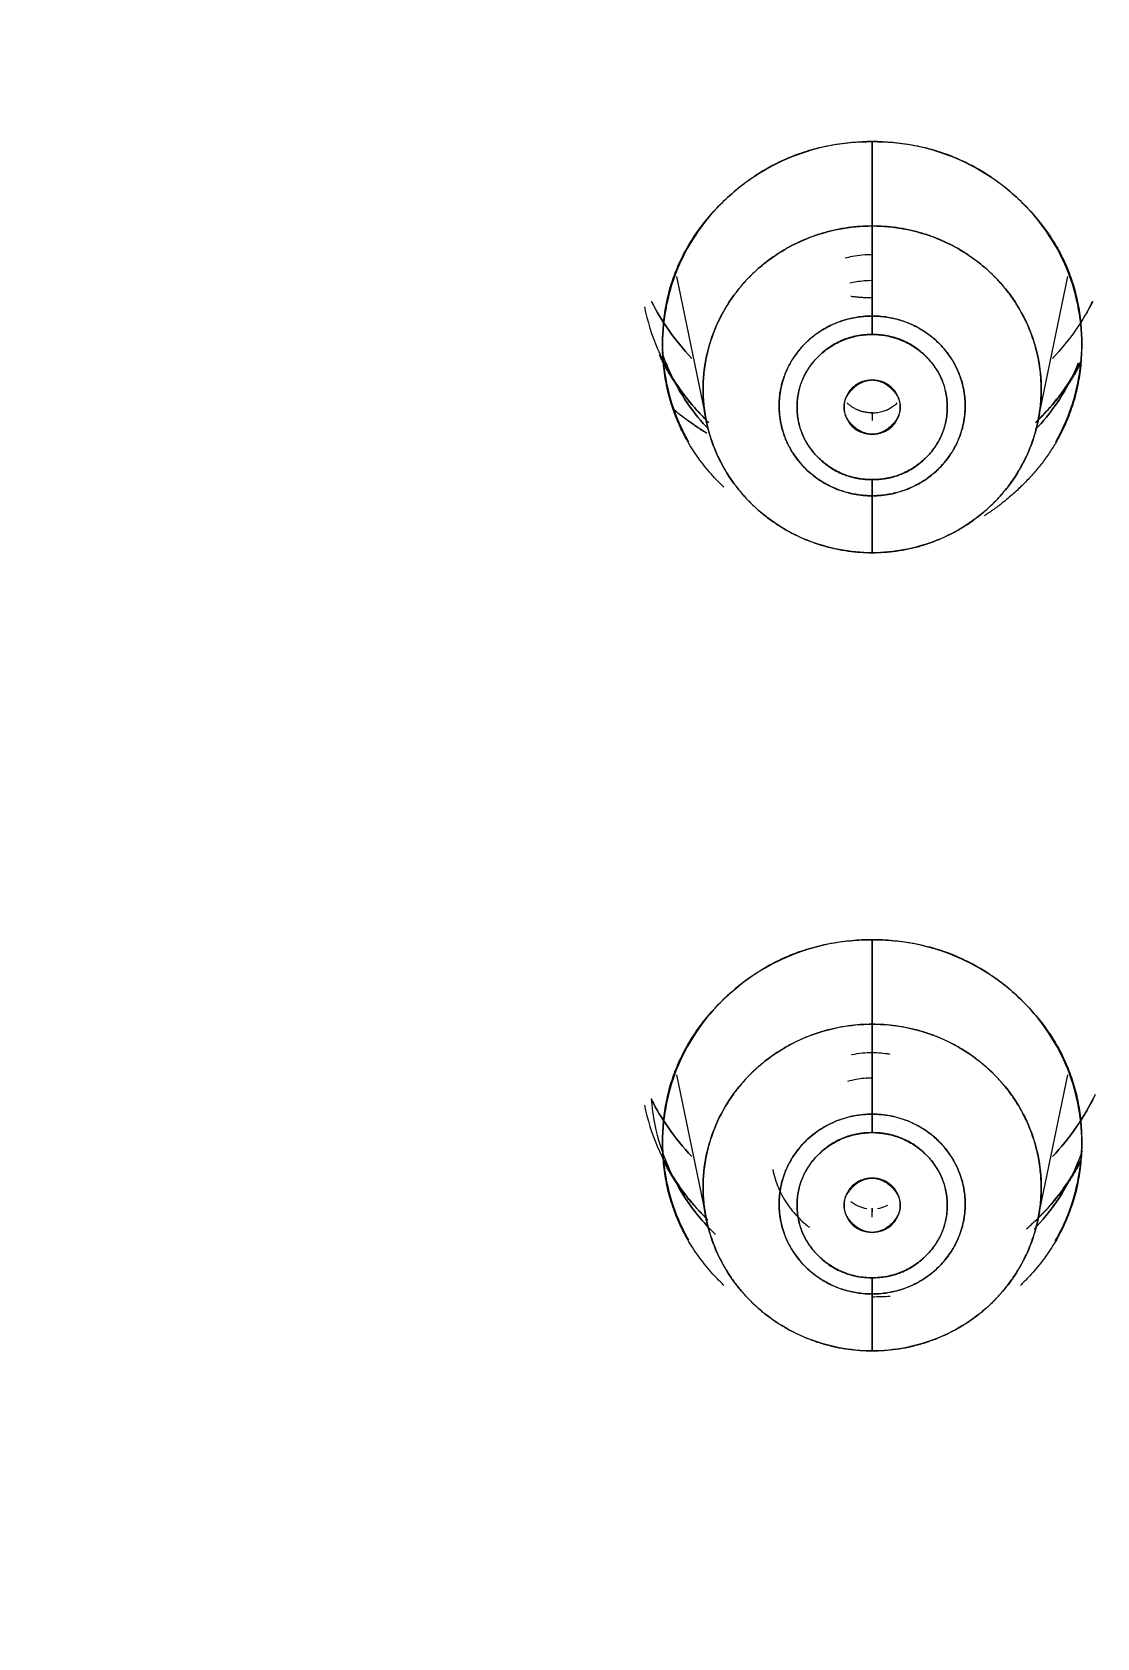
# Model space of a CAD drawing. Header units: inches. Extents: x 1105 to 1525, y -292 to 302.
# Drawn here: x 1195.99 to 1204.5, y 51.38 to 64.2 of the extents above; entities that cross this region are included whole.
import ezdxf

# ---------------------------------------------------------------- set-up
doc = ezdxf.new("R2010")
doc.units = ezdxf.units.IN
doc.header["$LTSCALE"] = 2.42
doc.header["$MEASUREMENT"] = 0
doc.header["$PDMODE"] = 3
doc.header["$PDSIZE"] = 0.3125
doc.layers.get('0').update_dxf_attribs({"linetype": 'CONTINUOUS'})
doc.layers.get('Defpoints').update_dxf_attribs({"linetype": 'CONTINUOUS'})
doc.layers.add('DIM', color=3, linetype='CONTINUOUS', lineweight=18)
doc.styles.get("Standard").update_dxf_attribs({"font": 'arial.ttf', "width": 0.8})
doc.dimstyles.new('ISO-25', dxfattribs={"dimtxt": 5, "dimasz": 2.5, "dimexe": 1.25, "dimexo": 0.625, "dimgap": 2, "dimtad": 1, "dimtih": 1, "dimtoh": 1, "dimdec": 1, "dimdsep": 46, "dimtxsty": 'Standard', "dimcen": 0, "dimclrd": 3, "dimclre": 3, "dimclrt": 4, "dimadec": 0, "dimazin": 0, "dimtfac": 1, "dimtdec": 1, "dimtmove": 0, "dimatfit": 3, "dimfxl": 1, "dimarcsym": 0})

# ---------------------------------------------------------------- blocks, each defined once
blk = doc.blocks.new('*D3')
at = {"layer": 'Defpoints', "color": 0, "transparency": 16777216}
for p in [(1279.036, 140.16), (1143.365, 34.026), (1279.036, 34.019)]:
    blk.add_point(p, dxfattribs=at)
at = {"layer": 'DIM', "color": 3, "lineweight": -2, "transparency": 16777216}
for p, q in [((1143.365, 34.651), (1143.365, 141.41)), ((1279.036, 34.644), (1279.036, 141.41)), ((1148.365, 140.16), (1202.64, 140.16)), ((1274.036, 140.16), (1219.761, 140.16))]:
    blk.add_line(p, q, dxfattribs=at)
at = {"layer": 'DIM', "color": 3, "transparency": 16777216}
for points in [[(1148.365, 140.993), (1148.365, 139.326), (1143.365, 140.16)], [(1274.036, 140.993), (1274.036, 139.326), (1279.036, 140.16)]]:
    blk.add_solid(points, dxfattribs=at)
at = {"layer": 'DIM', "color": 4, "transparency": 16777216, "insert": (1211.201, 140.16), "char_height": 5, "attachment_point": 5}
blk.add_mtext('135.7', dxfattribs=at)

msp = doc.modelspace()

# ---------------------------------------------------------------- linework, layer by layer
at = {"linetype": 'Continuous', "lineweight": 18, "extrusion": (0, 1, 0)}
for p, q in [((1201.137, 62.251), (1201.376, 61.094)), ((1204.025, 61.094), (1204.264, 62.251)), ((1201.137, 55.876), (1201.376, 54.719)), ((1204.025, 54.719), (1204.264, 55.876))]:
    msp.add_line(p, q, dxfattribs=at)
at = {"linetype": 'Continuous', "lineweight": 18}
for points, degree, knots in [([(1211.201, 97.587), (1208.989, 97.587), (1204.567, 97.377), (1197.996, 96.435), (1191.554, 94.877), (1185.3, 92.715), (1179.296, 89.972), (1173.599, 86.674), (1168.264, 82.852), (1163.343, 78.543), (1158.882, 73.79), (1154.926, 68.637), (1151.511, 63.134), (1148.672, 57.334), (1146.434, 51.293), (1144.82, 45.07), (1143.846, 38.724), (1143.628, 34.452), (1143.628, 32.316)], 3, [0, 0, 0, 0, 0.0625, 0.125, 0.1875, 0.25, 0.3125, 0.375, 0.4375, 0.5, 0.5625, 0.625, 0.6875, 0.75, 0.8125, 0.875, 0.9375, 1, 1, 1, 1]), ([(1143.628, 32.316), (1143.628, 33.384), (1143.683, 35.52), (1143.927, 38.716), (1144.333, 41.897), (1145.089, 46.107), (1146.435, 51.293), (1148.671, 57.334), (1151.513, 63.133), (1154.925, 68.637), (1158.884, 73.789), (1163.342, 78.544), (1168.266, 82.851), (1175.377, 87.949), (1185.175, 93.007), (1195.807, 96.122), (1204.567, 97.376), (1208.989, 97.587), (1211.201, 97.587)], 3, [0, 0, 0, 0, 0.03125, 0.0625, 0.09375, 0.125, 0.1875, 0.25, 0.3125, 0.375, 0.4375, 0.5, 0.5625, 0.625, 0.75, 0.875, 0.9375, 1, 1, 1, 1]), ([(1211.201, 96.342), (1204.652, 96.342), (1191.804, 93.873), (1179.702, 89.031), (1174.255, 85.516), (1168.81, 82.002), (1159.547, 73.055), (1152.269, 62.535), (1147.256, 50.845), (1144.7, 38.434), (1144.7, 32.107)], 2, [0, 0, 0, 0.125, 0.25, 0.375, 0.375, 0.5, 0.625, 0.75, 0.875, 1, 1, 1]), ([(1195.817, 93.394), (1202.015, 94.846), (1208.388, 95.111), (1213.318, 95.316), (1218.223, 94.804), (1224.622, 94.135), (1230.757, 92.275), (1238.11, 90.045), (1244.729, 86.221), (1251.525, 82.295), (1257.155, 76.908), (1262.782, 71.525), (1266.914, 64.997), (1271.044, 58.472), (1273.44, 51.181), (1275.835, 43.891), (1276.356, 36.257), (1276.877, 28.632), (1275.497, 21.105), (1274.115, 13.574), (1270.908, 6.579), (1268.052, 0.347), (1263.883, -5.15), (1257.961, -12.96), (1249.886, -18.696), (1244.869, -22.26), (1239.241, -24.844)], 2, [0, 0, 0, 0.125, 0.125, 0.1875, 0.1875, 0.25, 0.25, 0.3125, 0.3125, 0.375, 0.375, 0.4375, 0.4375, 0.5, 0.5, 0.5625, 0.5625, 0.625, 0.625, 0.6875, 0.6875, 0.75, 0.75, 0.875, 0.875, 1, 1, 1]), ([(1239.241, -24.844), (1239.945, -24.521), (1241.272, -23.883), (1243.174, -22.889), (1245.001, -21.861), (1246.885, -20.721), (1248.901, -19.401), (1251.067, -17.862), (1253.381, -16.063), (1255.852, -13.947), (1258.478, -11.445), (1261.219, -8.502), (1263.993, -5.097), (1266.701, -1.233), (1269.256, 3.091), (1271.566, 7.863), (1273.516, 12.997), (1275.013, 18.357), (1276.016, 23.822), (1276.519, 29.339), (1276.519, 34.879), (1276.016, 40.4), (1275.013, 45.856), (1273.519, 51.206), (1271.546, 56.409), (1269.108, 61.424), (1266.224, 66.213), (1262.916, 70.741), (1259.21, 74.971), (1255.137, 78.868), (1250.725, 82.407), (1245.994, 85.568), (1241.004, 88.308), (1235.91, 90.561), (1230.9, 92.3), (1226.102, 93.564), (1221.565, 94.42), (1217.342, 94.931), (1213.501, 95.163), (1210.069, 95.186), (1207.014, 95.06), (1204.285, 94.831), (1201.84, 94.532), (1199.657, 94.187), (1197.676, 93.811), (1196.425, 93.537), (1195.817, 93.394)], 3, [0, 0, 0, 0, 0.012202, 0.023189, 0.033858, 0.045296, 0.057999, 0.071972, 0.087381, 0.104481, 0.123651, 0.145097, 0.168608, 0.193819, 0.220656, 0.249232, 0.279085, 0.309194, 0.339088, 0.368937, 0.398843, 0.428755, 0.458652, 0.488547, 0.518447, 0.548347, 0.57824, 0.608136, 0.638049, 0.667943, 0.697772, 0.727718, 0.757896, 0.787508, 0.81533, 0.841142, 0.865293, 0.887639, 0.907732, 0.925508, 0.941345, 0.955585, 0.96839, 0.979913, 0.990205, 1, 1, 1, 1]), ([(1275.847, 28.397), (1275.855, 28.506), (1276.042, 31.393), (1276.001, 37.08), (1274.791, 45.363), (1272.449, 53.418), (1269.02, 61.1), (1264.562, 68.273), (1259.157, 74.81), (1252.9, 80.594), (1245.902, 85.522), (1238.289, 89.508), (1230.196, 92.479), (1221.759, 94.387), (1213.124, 95.194), (1204.448, 94.882), (1198.741, 93.93), (1195.937, 93.274)], 3, [0, 0, 0, 0, 0.002813, 0.073998, 0.145197, 0.216398, 0.287593, 0.358788, 0.429985, 0.501178, 0.572361, 0.643545, 0.714738, 0.785869, 0.857235, 0.928659, 1, 1, 1, 1]), ([(1195.887, 93.19), (1196.492, 93.332), (1197.738, 93.605), (1199.71, 93.979), (1201.883, 94.322), (1204.316, 94.62), (1207.033, 94.848), (1210.074, 94.973), (1213.49, 94.95), (1217.314, 94.719), (1221.518, 94.21), (1226.034, 93.358), (1230.81, 92.1), (1235.796, 90.369), (1240.867, 88.127), (1245.834, 85.4), (1250.543, 82.252), (1254.935, 78.73), (1258.989, 74.851), (1262.678, 70.64), (1265.971, 66.134), (1268.842, 61.366), (1271.269, 56.374), (1273.233, 51.195), (1274.72, 45.87), (1275.718, 40.438), (1276.219, 34.943), (1276.219, 29.429), (1275.719, 23.937), (1274.72, 18.497), (1273.23, 13.162), (1271.289, 8.051), (1268.99, 3.302), (1266.446, -1.003), (1263.75, -4.849), (1260.989, -8.238), (1258.26, -11.168), (1255.647, -13.658), (1253.187, -15.765), (1250.884, -17.555), (1248.728, -19.088), (1246.721, -20.401), (1244.846, -21.536), (1243.027, -22.56), (1241.133, -23.549), (1239.813, -24.184), (1239.113, -24.505)], 3, [0, 0, 0, 0, 0.009795, 0.020087, 0.03161, 0.044415, 0.058655, 0.074492, 0.092268, 0.112361, 0.134707, 0.158858, 0.18467, 0.212492, 0.242104, 0.272282, 0.302228, 0.332057, 0.361951, 0.391864, 0.42176, 0.451653, 0.481553, 0.511453, 0.541348, 0.571245, 0.601157, 0.631063, 0.660912, 0.690806, 0.720915, 0.750768, 0.779344, 0.806181, 0.831392, 0.854903, 0.876349, 0.895519, 0.912619, 0.928028, 0.942001, 0.954704, 0.966142, 0.976811, 0.987798, 1, 1, 1, 1]), ([(1238.926, -24.204), (1244.594, -21.601), (1249.636, -17.993), (1253.679, -15.099), (1257.214, -11.632), (1261.748, -7.184), (1265.281, -1.952), (1269.377, 4.114), (1271.926, 10.932), (1274.313, 17.314), (1275.221, 24.04), (1276.204, 31.32), (1275.41, 38.624), (1274.478, 47.195), (1271.171, 55.203), (1268.094, 62.655), (1263.166, 69.11), (1259.017, 74.545), (1253.753, 79.002), (1248.176, 83.723), (1241.629, 87.101), (1235.346, 90.344), (1228.485, 92.185), (1218.496, 94.865), (1208.135, 94.39), (1201.98, 94.108), (1195.989, 92.705)], 2, [0, 0, 0, 0.125, 0.125, 0.1875, 0.1875, 0.25, 0.25, 0.3125, 0.3125, 0.375, 0.375, 0.4375, 0.4375, 0.5, 0.5, 0.5625, 0.5625, 0.625, 0.625, 0.6875, 0.6875, 0.75, 0.75, 0.875, 0.875, 1, 1, 1]), ([(1195.989, 92.705), (1196.681, 92.867), (1198.001, 93.154), (1199.941, 93.514), (1201.848, 93.812), (1203.864, 94.068), (1206.081, 94.278), (1208.538, 94.424), (1211.258, 94.481), (1214.287, 94.415), (1217.665, 94.179), (1221.39, 93.718), (1225.413, 92.977), (1229.663, 91.91), (1234.077, 90.476), (1238.587, 88.642), (1243.083, 86.403), (1247.409, 83.81), (1251.422, 80.959), (1255.075, 77.927), (1258.424, 74.708), (1261.577, 71.202), (1264.604, 67.271), (1267.483, 62.819), (1270.107, 57.845), (1272.33, 52.456), (1274.036, 46.829), (1275.168, 41.173), (1275.735, 35.705), (1275.811, 30.574), (1275.491, 25.797), (1274.836, 21.258), (1273.845, 16.787), (1272.478, 12.274), (1270.697, 7.727), (1268.522, 3.274), (1266.041, -0.911), (1263.375, -4.71), (1260.618, -8.09), (1257.835, -11.072), (1255.092, -13.667), (1252.471, -15.879), (1250.029, -17.736), (1247.779, -19.294), (1245.71, -20.607), (1243.81, -21.721), (1242.074, -22.664), (1240.467, -23.48), (1239.433, -23.971), (1238.926, -24.204)], 3, [0, 0, 0, 0, 0.011269, 0.021419, 0.031278, 0.041852, 0.053605, 0.066538, 0.08081, 0.096678, 0.114498, 0.1344, 0.156117, 0.179301, 0.203861, 0.229789, 0.256714, 0.283873, 0.310306, 0.335514, 0.360061, 0.38505, 0.41157, 0.440282, 0.471001, 0.502948, 0.535235, 0.566974, 0.597228, 0.625207, 0.651, 0.675617, 0.700265, 0.725877, 0.752635, 0.779868, 0.806498, 0.831609, 0.855023, 0.876985, 0.897373, 0.915773, 0.93207, 0.946569, 0.959582, 0.971263, 0.981756, 0.991115, 1, 1, 1, 1]), ([(1195.989, 92.705), (1190.909, 91.516), (1186.093, 89.553), (1178.41, 86.421), (1171.798, 81.502), (1163.367, 75.231), (1157.464, 66.671), (1151.741, 58.371), (1148.987, 48.775), (1147.391, 43.216), (1146.878, 37.49), (1146.396, 32.1), (1146.878, 26.727), (1147.761, 16.884), (1151.751, 7.786), (1153.875, 2.943), (1156.81, -1.487), (1159.909, -6.167), (1163.819, -10.247), (1167.839, -14.442), (1172.559, -17.845), (1177.695, -21.549), (1183.475, -24.204)], 2, [0, 0, 0, 0.125, 0.125, 0.25, 0.25, 0.375, 0.375, 0.5, 0.5, 0.5625, 0.5625, 0.625, 0.625, 0.75, 0.75, 0.8125, 0.8125, 0.875, 0.875, 0.9375, 0.9375, 1, 1, 1]), ([(1202.701, 63.329), (1202.591, 63.329), (1202.481, 63.319), (1202.266, 63.277), (1202.161, 63.247), (1201.958, 63.166), (1201.861, 63.115), (1201.679, 62.998), (1201.594, 62.93), (1201.439, 62.781), (1201.369, 62.698), (1201.247, 62.522), (1201.196, 62.429), (1201.112, 62.233), (1201.08, 62.131), (1201.037, 61.924), (1201.026, 61.818), (1201.026, 61.606), (1201.037, 61.5), (1201.08, 61.292), (1201.112, 61.191), (1201.177, 61.038), (1201.204, 60.984), (1201.234, 60.932)], 3, [0, 0, 0, 0, 0.094677, 0.094677, 0.189354, 0.189354, 0.28403, 0.28403, 0.378707, 0.378707, 0.473384, 0.473384, 0.568061, 0.568061, 0.662738, 0.662738, 0.757414, 0.757414, 0.852091, 0.852091, 0.946768, 0.946768, 1, 1, 1, 1]), ([(1201.516, 60.568), (1201.026, 61.041), (1201.026, 62.381), (1202.006, 63.329), (1202.701, 63.329)], 2, [0, 0, 0, 0.333319, 0.66666, 1, 1, 1]), ([(1202.701, 63.329), (1203.394, 63.329), (1204.375, 62.383), (1204.375, 61.043), (1203.748, 60.436), (1203.595, 60.34)], 2, [0, 0, 0, 0.304919, 0.609837, 0.914756, 1, 1, 1]), ([(1204.167, 60.932), (1204.197, 60.984), (1204.224, 61.038), (1204.289, 61.191), (1204.321, 61.292), (1204.364, 61.5), (1204.375, 61.606), (1204.375, 61.818), (1204.364, 61.924), (1204.321, 62.131), (1204.289, 62.233), (1204.206, 62.429), (1204.154, 62.522), (1204.032, 62.698), (1203.962, 62.781), (1203.807, 62.93), (1203.722, 62.998), (1203.54, 63.115), (1203.443, 63.166), (1203.24, 63.247), (1203.135, 63.277), (1202.92, 63.319), (1202.81, 63.329), (1202.701, 63.329)], 3, [0, 0, 0, 0, 0.053232, 0.053232, 0.147909, 0.147909, 0.242586, 0.242586, 0.337262, 0.337262, 0.431939, 0.431939, 0.526616, 0.526616, 0.621293, 0.621293, 0.71597, 0.71597, 0.810646, 0.810646, 0.905323, 0.905323, 1, 1, 1, 1]), ([(1202.701, 60.045), (1202.612, 60.045), (1202.524, 60.054), (1202.35, 60.087), (1202.265, 60.112), (1202.102, 60.177), (1202.024, 60.218), (1201.877, 60.312), (1201.808, 60.367), (1201.683, 60.488), (1201.627, 60.554), (1201.528, 60.696), (1201.486, 60.772), (1201.419, 60.929), (1201.393, 61.012), (1201.358, 61.179), (1201.35, 61.264), (1201.35, 61.435), (1201.358, 61.521), (1201.393, 61.688), (1201.419, 61.77), (1201.486, 61.928), (1201.528, 62.004), (1201.627, 62.146), (1201.683, 62.212), (1201.808, 62.333), (1201.877, 62.387), (1202.024, 62.482), (1202.102, 62.523), (1202.265, 62.588), (1202.35, 62.613), (1202.524, 62.646), (1202.612, 62.655), (1202.701, 62.655)], 3, [0, 0, 0, 0, 0.0625, 0.0625, 0.125, 0.125, 0.1875, 0.1875, 0.25, 0.25, 0.3125, 0.3125, 0.375, 0.375, 0.4375, 0.4375, 0.5, 0.5, 0.5625, 0.5625, 0.625, 0.625, 0.6875, 0.6875, 0.75, 0.75, 0.8125, 0.8125, 0.875, 0.875, 0.9375, 0.9375, 1, 1, 1, 1]), ([(1202.701, 62.655), (1202.789, 62.655), (1202.877, 62.646), (1203.051, 62.613), (1203.136, 62.588), (1203.299, 62.523), (1203.377, 62.482), (1203.524, 62.387), (1203.593, 62.333), (1203.718, 62.212), (1203.775, 62.146), (1203.873, 62.004), (1203.915, 61.928), (1203.982, 61.77), (1204.008, 61.688), (1204.043, 61.521), (1204.051, 61.435), (1204.051, 61.264), (1204.043, 61.179), (1204.008, 61.012), (1203.982, 60.929), (1203.915, 60.772), (1203.873, 60.696), (1203.775, 60.554), (1203.718, 60.488), (1203.593, 60.367), (1203.524, 60.312), (1203.377, 60.218), (1203.299, 60.177), (1203.136, 60.112), (1203.051, 60.087), (1202.877, 60.054), (1202.789, 60.045), (1202.701, 60.045)], 3, [0, 0, 0, 0, 0.0625, 0.0625, 0.125, 0.125, 0.1875, 0.1875, 0.25, 0.25, 0.3125, 0.3125, 0.375, 0.375, 0.4375, 0.4375, 0.5, 0.5, 0.5625, 0.5625, 0.625, 0.625, 0.6875, 0.6875, 0.75, 0.75, 0.8125, 0.8125, 0.875, 0.875, 0.9375, 0.9375, 1, 1, 1, 1]), ([(1202.485, 62.4), (1202.504, 62.405), (1202.523, 62.409), (1202.595, 62.423), (1202.648, 62.428), (1202.701, 62.428)], 3, [0, 0, 0, 0, 0.270207, 0.270207, 1, 1, 1, 1]), ([(1202.701, 62.218), (1202.658, 62.219), (1202.616, 62.215), (1202.557, 62.205), (1202.54, 62.201), (1202.522, 62.197)], 3, [0, 0, 0, 0, 0.70274, 0.70274, 1, 1, 1, 1]), ([(1200.881, 62.008), (1200.905, 61.894), (1200.94, 61.781), (1201.033, 61.565), (1201.09, 61.461), (1201.225, 61.266), (1201.303, 61.175), (1201.391, 61.089), (1201.393, 61.087), (1201.396, 61.085)], 3, [0, 0, 0, 0, 0.32967, 0.32967, 0.660167, 0.660167, 0.990663, 0.990663, 1, 1, 1, 1]), ([(1200.938, 62.052), (1200.977, 61.975), (1201.021, 61.901), (1201.127, 61.748), (1201.19, 61.67), (1201.26, 61.597)], 3, [0, 0, 0, 0, 0.461241, 0.461241, 1, 1, 1, 1]), ([(1201.26, 61.597), (1201.19, 61.67), (1201.127, 61.748), (1201.021, 61.901), (1200.977, 61.975), (1200.938, 62.052)], 3, [0, 0, 0, 0, 0.538758, 0.538758, 1, 1, 1, 1]), ([(1204.463, 62.052), (1204.424, 61.975), (1204.38, 61.901), (1204.274, 61.748), (1204.211, 61.67), (1204.141, 61.597)], 3, [0, 0, 0, 0, 0.461241, 0.461241, 1, 1, 1, 1]), ([(1202.701, 61.936), (1202.652, 61.936), (1202.603, 61.931), (1202.508, 61.913), (1202.461, 61.899), (1202.371, 61.863), (1202.328, 61.841), (1202.247, 61.789), (1202.209, 61.759), (1202.14, 61.692), (1202.109, 61.656), (1202.055, 61.578), (1202.032, 61.536), (1201.995, 61.449), (1201.981, 61.404), (1201.962, 61.312), (1201.957, 61.265), (1201.957, 61.171), (1201.962, 61.124), (1201.981, 61.032), (1201.995, 60.986), (1202.032, 60.899), (1202.055, 60.858), (1202.109, 60.78), (1202.14, 60.743), (1202.209, 60.677), (1202.247, 60.647), (1202.328, 60.594), (1202.371, 60.572), (1202.461, 60.536), (1202.508, 60.522), (1202.603, 60.504), (1202.652, 60.5), (1202.701, 60.5)], 3, [0, 0, 0, 0, 0.0625, 0.0625, 0.125, 0.125, 0.1875, 0.1875, 0.25, 0.25, 0.3125, 0.3125, 0.375, 0.375, 0.4375, 0.4375, 0.5, 0.5, 0.5625, 0.5625, 0.625, 0.625, 0.6875, 0.6875, 0.75, 0.75, 0.8125, 0.8125, 0.875, 0.875, 0.9375, 0.9375, 1, 1, 1, 1]), ([(1202.701, 61.936), (1202.701, 61.912), (1202.701, 61.887), (1202.701, 61.837), (1202.701, 61.812), (1202.701, 61.788)], 3, [0, 0, 0, 0, 0.5, 0.5, 1, 1, 1, 1]), ([(1202.701, 60.5), (1202.749, 60.5), (1202.798, 60.504), (1202.893, 60.522), (1202.94, 60.536), (1203.03, 60.572), (1203.073, 60.594), (1203.154, 60.647), (1203.192, 60.677), (1203.261, 60.743), (1203.292, 60.78), (1203.346, 60.858), (1203.369, 60.899), (1203.406, 60.986), (1203.42, 61.032), (1203.439, 61.124), (1203.444, 61.171), (1203.444, 61.265), (1203.439, 61.312), (1203.42, 61.404), (1203.406, 61.449), (1203.369, 61.536), (1203.346, 61.578), (1203.292, 61.656), (1203.261, 61.692), (1203.192, 61.759), (1203.154, 61.789), (1203.073, 61.841), (1203.03, 61.863), (1202.94, 61.899), (1202.893, 61.913), (1202.798, 61.931), (1202.749, 61.936), (1202.701, 61.936)], 3, [0, 0, 0, 0, 0.0625, 0.0625, 0.125, 0.125, 0.1875, 0.1875, 0.25, 0.25, 0.3125, 0.3125, 0.375, 0.375, 0.4375, 0.4375, 0.5, 0.5, 0.5625, 0.5625, 0.625, 0.625, 0.6875, 0.6875, 0.75, 0.75, 0.8125, 0.8125, 0.875, 0.875, 0.9375, 0.9375, 1, 1, 1, 1]), ([(1202.701, 61.788), (1202.701, 61.812), (1202.701, 61.837), (1202.701, 61.887), (1202.701, 61.912), (1202.701, 61.936)], 3, [0, 0, 0, 0, 0.5, 0.5, 1, 1, 1, 1]), ([(1202.701, 60.629), (1202.661, 60.629), (1202.622, 60.633), (1202.545, 60.647), (1202.507, 60.658), (1202.435, 60.687), (1202.4, 60.705), (1202.335, 60.748), (1202.304, 60.772), (1202.248, 60.825), (1202.223, 60.855), (1202.18, 60.918), (1202.161, 60.951), (1202.131, 61.022), (1202.12, 61.058), (1202.104, 61.132), (1202.101, 61.17), (1202.101, 61.246), (1202.104, 61.284), (1202.12, 61.359), (1202.131, 61.395), (1202.161, 61.465), (1202.18, 61.499), (1202.223, 61.562), (1202.248, 61.591), (1202.304, 61.645), (1202.335, 61.669), (1202.4, 61.711), (1202.435, 61.729), (1202.507, 61.758), (1202.545, 61.769), (1202.622, 61.784), (1202.661, 61.788), (1202.701, 61.788)], 3, [0, 0, 0, 0, 0.0625, 0.0625, 0.125, 0.125, 0.1875, 0.1875, 0.25, 0.25, 0.3125, 0.3125, 0.375, 0.375, 0.4375, 0.4375, 0.5, 0.5, 0.5625, 0.5625, 0.625, 0.625, 0.6875, 0.6875, 0.75, 0.75, 0.8125, 0.8125, 0.875, 0.875, 0.9375, 0.9375, 1, 1, 1, 1]), ([(1202.701, 61.788), (1202.74, 61.788), (1202.779, 61.784), (1202.856, 61.769), (1202.894, 61.758), (1202.966, 61.729), (1203.001, 61.711), (1203.067, 61.669), (1203.097, 61.645), (1203.153, 61.591), (1203.178, 61.562), (1203.221, 61.499), (1203.24, 61.465), (1203.27, 61.395), (1203.281, 61.359), (1203.297, 61.284), (1203.301, 61.246), (1203.301, 61.17), (1203.297, 61.132), (1203.281, 61.058), (1203.27, 61.022), (1203.24, 60.951), (1203.221, 60.918), (1203.178, 60.855), (1203.153, 60.825), (1203.097, 60.772), (1203.067, 60.748), (1203.001, 60.705), (1202.966, 60.687), (1202.894, 60.658), (1202.856, 60.647), (1202.779, 60.633), (1202.74, 60.629), (1202.701, 60.629)], 3, [0, 0, 0, 0, 0.0625, 0.0625, 0.125, 0.125, 0.1875, 0.1875, 0.25, 0.25, 0.3125, 0.3125, 0.375, 0.375, 0.4375, 0.4375, 0.5, 0.5, 0.5625, 0.5625, 0.625, 0.625, 0.6875, 0.6875, 0.75, 0.75, 0.8125, 0.8125, 0.875, 0.875, 0.9375, 0.9375, 1, 1, 1, 1]), ([(1201.396, 61.084), (1201.392, 61.088), (1201.136, 61.335), (1201.001, 61.625)], 2, [0, 0, 0, 0.014337, 1, 1, 1]), ([(1201.021, 61.644), (1201.034, 61.606), (1201.049, 61.568), (1201.109, 61.427), (1201.164, 61.328), (1201.279, 61.162), (1201.335, 61.093), (1201.396, 61.029)], 3, [0, 0, 0, 0, 0.169582, 0.169582, 0.636109, 0.636109, 1, 1, 1, 1]), ([(1201.396, 61.029), (1201.335, 61.093), (1201.279, 61.162), (1201.164, 61.328), (1201.109, 61.427), (1201.06, 61.543), (1201.054, 61.556), (1201.049, 61.57)], 3, [0, 0, 0, 0, 0.409359, 0.409359, 0.933675, 0.933675, 1, 1, 1, 1]), ([(1204.005, 61.085), (1204.008, 61.087), (1204.01, 61.089), (1204.098, 61.175), (1204.176, 61.266), (1204.289, 61.429), (1204.33, 61.498), (1204.366, 61.569)], 3, [0, 0, 0, 0, 0.016591, 0.016591, 0.603876, 0.603876, 1, 1, 1, 1]), ([(1204.362, 61.55), (1204.232, 61.303), (1204.009, 61.088), (1204.005, 61.084)], 2, [0, 0, 0, 0.983514, 1, 1, 1]), ([(1204.005, 61.029), (1204.066, 61.093), (1204.122, 61.162), (1204.237, 61.328), (1204.292, 61.427), (1204.34, 61.539), (1204.344, 61.549), (1204.347, 61.558)], 3, [0, 0, 0, 0, 0.417513, 0.417513, 0.952273, 0.952273, 1, 1, 1, 1]), ([(1204.347, 61.558), (1204.344, 61.549), (1204.34, 61.539), (1204.292, 61.427), (1204.237, 61.328), (1204.122, 61.162), (1204.066, 61.093), (1204.005, 61.029)], 3, [0, 0, 0, 0, 0.047728, 0.047728, 0.582487, 0.582487, 1, 1, 1, 1]), ([(1202.701, 61.425), (1202.671, 61.425), (1202.642, 61.42), (1202.588, 61.398), (1202.563, 61.382), (1202.521, 61.342), (1202.505, 61.318), (1202.482, 61.265), (1202.476, 61.237), (1202.476, 61.18), (1202.482, 61.151), (1202.504, 61.099), (1202.521, 61.074), (1202.562, 61.034), (1202.587, 61.018), (1202.642, 60.996), (1202.671, 60.991), (1202.701, 60.991)], 3, [0, 0, 0, 0, 0.125, 0.125, 0.25, 0.25, 0.375, 0.375, 0.5, 0.5, 0.625, 0.625, 0.75, 0.75, 0.875, 0.875, 1, 1, 1, 1]), ([(1202.701, 60.991), (1202.62, 60.992), (1202.477, 61.125), (1202.476, 61.208), (1202.475, 61.286), (1202.549, 61.357), (1202.618, 61.424), (1202.701, 61.425)], 2, [0, 0, 0, 0.25, 0.5, 0.5, 0.75, 0.75, 1, 1, 1]), ([(1202.701, 60.991), (1202.73, 60.991), (1202.759, 60.996), (1202.814, 61.018), (1202.839, 61.034), (1202.88, 61.074), (1202.897, 61.099), (1202.919, 61.151), (1202.925, 61.18), (1202.925, 61.237), (1202.919, 61.265), (1202.896, 61.318), (1202.88, 61.342), (1202.838, 61.382), (1202.813, 61.398), (1202.759, 61.42), (1202.73, 61.425), (1202.701, 61.425)], 3, [0, 0, 0, 0, 0.125, 0.125, 0.25, 0.25, 0.375, 0.375, 0.5, 0.5, 0.625, 0.625, 0.75, 0.75, 0.875, 0.875, 1, 1, 1, 1]), ([(1202.701, 61.425), (1202.781, 61.424), (1202.924, 61.29), (1202.925, 61.208), (1202.926, 61.129), (1202.852, 61.059), (1202.783, 60.992), (1202.701, 60.991)], 2, [0, 0, 0, 0.25, 0.5, 0.5, 0.75, 0.75, 1, 1, 1]), ([(1201.381, 60.999), (1201.365, 61.009), (1201.349, 61.019), (1201.253, 61.081), (1201.177, 61.137), (1201.103, 61.197)], 3, [0, 0, 0, 0, 0.165093, 0.165093, 1, 1, 1, 1]), ([(1202.701, 61.162), (1202.698, 61.162), (1202.692, 61.162), (1202.684, 61.163), (1202.675, 61.163), (1202.666, 61.164), (1202.656, 61.165), (1202.647, 61.167), (1202.637, 61.169), (1202.627, 61.171), (1202.616, 61.174), (1202.606, 61.177), (1202.595, 61.181), (1202.585, 61.185), (1202.574, 61.19), (1202.563, 61.196), (1202.552, 61.202), (1202.541, 61.208), (1202.53, 61.216), (1202.52, 61.224), (1202.51, 61.232), (1202.504, 61.237), (1202.502, 61.239)], 3, [0, 0, 0, 0, 0.036898, 0.075249, 0.115059, 0.15633, 0.199067, 0.243271, 0.288945, 0.336092, 0.384711, 0.434805, 0.486374, 0.539419, 0.59394, 0.649937, 0.70741, 0.766359, 0.826783, 0.888681, 0.952053, 1, 1, 1, 1]), ([(1202.701, 61.162), (1202.716, 61.162), (1202.745, 61.164), (1202.787, 61.174), (1202.823, 61.188), (1202.857, 61.206), (1202.883, 61.225), (1202.897, 61.237), (1202.901, 61.242)], 3, [0, 0, 0, 0, 0.206281, 0.393288, 0.565552, 0.733886, 0.911706, 1, 1, 1, 1]), ([(1202.701, 60.629), (1202.701, 60.605), (1202.701, 60.581), (1202.701, 60.538), (1202.701, 60.518), (1202.701, 60.5)], 3, [0, 0, 0, 0, 0.5, 0.5, 1, 1, 1, 1]), ([(1202.701, 60.5), (1202.701, 60.518), (1202.701, 60.538), (1202.701, 60.581), (1202.701, 60.605), (1202.701, 60.629)], 3, [0, 0, 0, 0, 0.5, 0.5, 1, 1, 1, 1]), ([(1202.701, 56.954), (1202.591, 56.954), (1202.481, 56.944), (1202.266, 56.902), (1202.161, 56.871), (1201.958, 56.79), (1201.861, 56.74), (1201.679, 56.623), (1201.594, 56.555), (1201.439, 56.406), (1201.369, 56.323), (1201.247, 56.147), (1201.196, 56.053), (1201.112, 55.858), (1201.08, 55.756), (1201.037, 55.548), (1201.026, 55.443), (1201.026, 55.231), (1201.037, 55.125), (1201.08, 54.917), (1201.112, 54.816), (1201.177, 54.663), (1201.204, 54.609), (1201.234, 54.557)], 3, [0, 0, 0, 0, 0.094677, 0.094677, 0.189354, 0.189354, 0.28403, 0.28403, 0.378707, 0.378707, 0.473384, 0.473384, 0.568061, 0.568061, 0.662738, 0.662738, 0.757414, 0.757414, 0.852091, 0.852091, 0.946768, 0.946768, 1, 1, 1, 1]), ([(1201.516, 54.193), (1201.026, 54.666), (1201.026, 56.006), (1202.006, 56.954), (1202.701, 56.954)], 2, [0, 0, 0, 0.333319, 0.66666, 1, 1, 1]), ([(1204.163, 54.55), (1204.195, 54.604), (1204.223, 54.66), (1204.289, 54.816), (1204.321, 54.917), (1204.364, 55.125), (1204.375, 55.231), (1204.375, 55.443), (1204.364, 55.548), (1204.321, 55.756), (1204.289, 55.858), (1204.206, 56.053), (1204.154, 56.147), (1204.032, 56.323), (1203.962, 56.406), (1203.807, 56.555), (1203.722, 56.623), (1203.54, 56.74), (1203.443, 56.79), (1203.24, 56.871), (1203.135, 56.902), (1202.92, 56.944), (1202.81, 56.954), (1202.701, 56.954)], 3, [0, 0, 0, 0, 0.055624, 0.055624, 0.150061, 0.150061, 0.244499, 0.244499, 0.338937, 0.338937, 0.433374, 0.433374, 0.527812, 0.527812, 0.622249, 0.622249, 0.716687, 0.716687, 0.811125, 0.811125, 0.905562, 0.905562, 1, 1, 1, 1]), ([(1202.701, 56.954), (1203.394, 56.954), (1204.375, 56.007), (1204.375, 54.668), (1203.885, 54.193)], 2, [0, 0, 0, 0.33334, 0.666681, 1, 1, 1]), ([(1202.701, 53.67), (1202.612, 53.67), (1202.524, 53.678), (1202.35, 53.712), (1202.265, 53.737), (1202.102, 53.802), (1202.024, 53.842), (1201.877, 53.937), (1201.808, 53.992), (1201.683, 54.113), (1201.627, 54.179), (1201.528, 54.321), (1201.486, 54.397), (1201.419, 54.554), (1201.393, 54.636), (1201.358, 54.804), (1201.35, 54.889), (1201.35, 55.06), (1201.358, 55.146), (1201.393, 55.313), (1201.419, 55.395), (1201.486, 55.553), (1201.528, 55.629), (1201.627, 55.771), (1201.683, 55.837), (1201.808, 55.958), (1201.877, 56.012), (1202.024, 56.107), (1202.102, 56.147), (1202.265, 56.213), (1202.35, 56.238), (1202.524, 56.271), (1202.612, 56.279), (1202.701, 56.279)], 3, [0, 0, 0, 0, 0.0625, 0.0625, 0.125, 0.125, 0.1875, 0.1875, 0.25, 0.25, 0.3125, 0.3125, 0.375, 0.375, 0.4375, 0.4375, 0.5, 0.5, 0.5625, 0.5625, 0.625, 0.625, 0.6875, 0.6875, 0.75, 0.75, 0.8125, 0.8125, 0.875, 0.875, 0.9375, 0.9375, 1, 1, 1, 1]), ([(1202.701, 56.279), (1202.789, 56.279), (1202.877, 56.271), (1203.051, 56.238), (1203.136, 56.213), (1203.299, 56.147), (1203.377, 56.107), (1203.524, 56.012), (1203.593, 55.958), (1203.718, 55.837), (1203.775, 55.771), (1203.873, 55.629), (1203.915, 55.553), (1203.982, 55.395), (1204.008, 55.313), (1204.043, 55.146), (1204.051, 55.06), (1204.051, 54.889), (1204.043, 54.804), (1204.008, 54.636), (1203.982, 54.554), (1203.915, 54.397), (1203.873, 54.321), (1203.775, 54.179), (1203.718, 54.113), (1203.593, 53.992), (1203.524, 53.937), (1203.377, 53.842), (1203.299, 53.802), (1203.136, 53.737), (1203.051, 53.712), (1202.877, 53.678), (1202.789, 53.67), (1202.701, 53.67)], 3, [0, 0, 0, 0, 0.0625, 0.0625, 0.125, 0.125, 0.1875, 0.1875, 0.25, 0.25, 0.3125, 0.3125, 0.375, 0.375, 0.4375, 0.4375, 0.5, 0.5, 0.5625, 0.5625, 0.625, 0.625, 0.6875, 0.6875, 0.75, 0.75, 0.8125, 0.8125, 0.875, 0.875, 0.9375, 0.9375, 1, 1, 1, 1]), ([(1202.536, 56.036), (1202.538, 56.037), (1202.54, 56.037), (1202.595, 56.048), (1202.648, 56.053), (1202.701, 56.053)], 3, [0, 0, 0, 0, 0.03869, 0.03869, 1, 1, 1, 1]), ([(1202.701, 55.848), (1202.658, 55.849), (1202.616, 55.845), (1202.55, 55.833), (1202.527, 55.828), (1202.504, 55.821)], 3, [0, 0, 0, 0, 0.637958, 0.637958, 1, 1, 1, 1]), ([(1200.935, 55.686), (1200.94, 55.615), (1200.95, 55.545), (1200.987, 55.366), (1201.021, 55.258), (1201.109, 55.052), (1201.164, 54.953), (1201.293, 54.766), (1201.367, 54.679), (1201.449, 54.6)], 3, [0, 0, 0, 0, 0.173952, 0.173952, 0.449301, 0.449301, 0.724651, 0.724651, 1, 1, 1, 1]), ([(1200.938, 55.676), (1200.977, 55.6), (1201.021, 55.526), (1201.127, 55.373), (1201.19, 55.295), (1201.26, 55.222)], 3, [0, 0, 0, 0, 0.461241, 0.461241, 1, 1, 1, 1]), ([(1201.26, 55.222), (1201.19, 55.295), (1201.127, 55.373), (1201.021, 55.526), (1200.977, 55.6), (1200.938, 55.676)], 3, [0, 0, 0, 0, 0.538758, 0.538758, 1, 1, 1, 1]), ([(1204.141, 55.222), (1204.211, 55.295), (1204.274, 55.373), (1204.39, 55.54), (1204.441, 55.629), (1204.485, 55.721)], 3, [0, 0, 0, 0, 0.494521, 0.494521, 1, 1, 1, 1]), ([(1204.463, 55.676), (1204.424, 55.6), (1204.38, 55.526), (1204.274, 55.373), (1204.211, 55.295), (1204.141, 55.222)], 3, [0, 0, 0, 0, 0.461241, 0.461241, 1, 1, 1, 1]), ([(1200.881, 55.633), (1200.905, 55.518), (1200.94, 55.406), (1201.033, 55.19), (1201.09, 55.086), (1201.225, 54.89), (1201.303, 54.799), (1201.388, 54.716)], 3, [0, 0, 0, 0, 0.332777, 0.332777, 0.666389, 0.666389, 1, 1, 1, 1]), ([(1202.701, 55.561), (1202.652, 55.561), (1202.603, 55.556), (1202.508, 55.538), (1202.461, 55.524), (1202.371, 55.488), (1202.328, 55.466), (1202.247, 55.414), (1202.209, 55.384), (1202.14, 55.317), (1202.109, 55.281), (1202.055, 55.203), (1202.032, 55.161), (1201.995, 55.074), (1201.981, 55.029), (1201.962, 54.937), (1201.957, 54.89), (1201.957, 54.796), (1201.962, 54.749), (1201.981, 54.656), (1201.995, 54.611), (1202.032, 54.524), (1202.055, 54.483), (1202.109, 54.405), (1202.14, 54.368), (1202.209, 54.302), (1202.247, 54.272), (1202.328, 54.219), (1202.371, 54.197), (1202.461, 54.161), (1202.508, 54.147), (1202.603, 54.129), (1202.652, 54.124), (1202.701, 54.124)], 3, [0, 0, 0, 0, 0.0625, 0.0625, 0.125, 0.125, 0.1875, 0.1875, 0.25, 0.25, 0.3125, 0.3125, 0.375, 0.375, 0.4375, 0.4375, 0.5, 0.5, 0.5625, 0.5625, 0.625, 0.625, 0.6875, 0.6875, 0.75, 0.75, 0.8125, 0.8125, 0.875, 0.875, 0.9375, 0.9375, 1, 1, 1, 1]), ([(1202.701, 55.561), (1202.701, 55.537), (1202.701, 55.512), (1202.701, 55.462), (1202.701, 55.437), (1202.701, 55.413)], 3, [0, 0, 0, 0, 0.5, 0.5, 1, 1, 1, 1]), ([(1202.701, 54.124), (1202.749, 54.124), (1202.798, 54.129), (1202.893, 54.147), (1202.94, 54.161), (1203.03, 54.197), (1203.073, 54.219), (1203.154, 54.272), (1203.192, 54.302), (1203.261, 54.368), (1203.292, 54.405), (1203.346, 54.483), (1203.369, 54.524), (1203.406, 54.611), (1203.42, 54.656), (1203.439, 54.749), (1203.444, 54.796), (1203.444, 54.89), (1203.439, 54.937), (1203.42, 55.029), (1203.406, 55.074), (1203.369, 55.161), (1203.346, 55.203), (1203.292, 55.281), (1203.261, 55.317), (1203.192, 55.384), (1203.154, 55.414), (1203.073, 55.466), (1203.03, 55.488), (1202.94, 55.524), (1202.893, 55.538), (1202.798, 55.556), (1202.749, 55.561), (1202.701, 55.561)], 3, [0, 0, 0, 0, 0.0625, 0.0625, 0.125, 0.125, 0.1875, 0.1875, 0.25, 0.25, 0.3125, 0.3125, 0.375, 0.375, 0.4375, 0.4375, 0.5, 0.5, 0.5625, 0.5625, 0.625, 0.625, 0.6875, 0.6875, 0.75, 0.75, 0.8125, 0.8125, 0.875, 0.875, 0.9375, 0.9375, 1, 1, 1, 1]), ([(1202.701, 55.413), (1202.701, 55.437), (1202.701, 55.462), (1202.701, 55.512), (1202.701, 55.537), (1202.701, 55.561)], 3, [0, 0, 0, 0, 0.5, 0.5, 1, 1, 1, 1]), ([(1202.701, 54.254), (1202.661, 54.254), (1202.622, 54.257), (1202.545, 54.272), (1202.507, 54.283), (1202.435, 54.312), (1202.4, 54.33), (1202.335, 54.372), (1202.304, 54.397), (1202.248, 54.45), (1202.223, 54.48), (1202.18, 54.543), (1202.161, 54.576), (1202.131, 54.646), (1202.12, 54.683), (1202.104, 54.757), (1202.101, 54.795), (1202.101, 54.871), (1202.104, 54.909), (1202.12, 54.983), (1202.131, 55.02), (1202.161, 55.09), (1202.18, 55.124), (1202.223, 55.187), (1202.248, 55.216), (1202.304, 55.27), (1202.335, 55.294), (1202.4, 55.336), (1202.435, 55.354), (1202.507, 55.383), (1202.545, 55.394), (1202.622, 55.409), (1202.661, 55.413), (1202.701, 55.413)], 3, [0, 0, 0, 0, 0.0625, 0.0625, 0.125, 0.125, 0.1875, 0.1875, 0.25, 0.25, 0.3125, 0.3125, 0.375, 0.375, 0.4375, 0.4375, 0.5, 0.5, 0.5625, 0.5625, 0.625, 0.625, 0.6875, 0.6875, 0.75, 0.75, 0.8125, 0.8125, 0.875, 0.875, 0.9375, 0.9375, 1, 1, 1, 1]), ([(1202.701, 55.413), (1202.74, 55.413), (1202.779, 55.409), (1202.856, 55.394), (1202.894, 55.383), (1202.966, 55.354), (1203.001, 55.336), (1203.067, 55.294), (1203.097, 55.27), (1203.153, 55.216), (1203.178, 55.187), (1203.221, 55.124), (1203.24, 55.09), (1203.27, 55.02), (1203.281, 54.983), (1203.297, 54.909), (1203.301, 54.871), (1203.301, 54.795), (1203.297, 54.757), (1203.281, 54.683), (1203.27, 54.646), (1203.24, 54.576), (1203.221, 54.543), (1203.178, 54.48), (1203.153, 54.45), (1203.097, 54.397), (1203.067, 54.372), (1203.001, 54.33), (1202.966, 54.312), (1202.894, 54.283), (1202.856, 54.272), (1202.779, 54.257), (1202.74, 54.254), (1202.701, 54.254)], 3, [0, 0, 0, 0, 0.0625, 0.0625, 0.125, 0.125, 0.1875, 0.1875, 0.25, 0.25, 0.3125, 0.3125, 0.375, 0.375, 0.4375, 0.4375, 0.5, 0.5, 0.5625, 0.5625, 0.625, 0.625, 0.6875, 0.6875, 0.75, 0.75, 0.8125, 0.8125, 0.875, 0.875, 0.9375, 0.9375, 1, 1, 1, 1]), ([(1201.449, 54.6), (1201.367, 54.679), (1201.293, 54.766), (1201.164, 54.953), (1201.109, 55.052), (1201.06, 55.168), (1201.054, 55.181), (1201.049, 55.194)], 3, [0, 0, 0, 0, 0.470256, 0.470256, 0.940513, 0.940513, 1, 1, 1, 1]), ([(1203.933, 54.644), (1203.96, 54.667), (1203.987, 54.692), (1204.098, 54.799), (1204.176, 54.89), (1204.288, 55.053), (1204.329, 55.121), (1204.365, 55.191)], 3, [0, 0, 0, 0, 0.152359, 0.152359, 0.661071, 0.661071, 1, 1, 1, 1]), ([(1204.362, 55.175), (1204.232, 54.928), (1203.974, 54.679), (1203.933, 54.644)], 2, [0, 0, 0, 0.848769, 1, 1, 1]), ([(1203.995, 54.643), (1204.06, 54.711), (1204.119, 54.783), (1204.237, 54.953), (1204.292, 55.052), (1204.352, 55.193), (1204.367, 55.231), (1204.38, 55.269)], 3, [0, 0, 0, 0, 0.376044, 0.376044, 0.833658, 0.833658, 1, 1, 1, 1]), ([(1204.347, 55.183), (1204.344, 55.174), (1204.34, 55.164), (1204.292, 55.052), (1204.237, 54.953), (1204.119, 54.783), (1204.06, 54.711), (1203.995, 54.643)], 3, [0, 0, 0, 0, 0.046704, 0.046704, 0.56999, 0.56999, 1, 1, 1, 1]), ([(1201.906, 55.118), (1201.917, 55.067), (1201.932, 55.018), (1201.973, 54.924), (1201.998, 54.878), (1202.057, 54.793), (1202.09, 54.754), (1202.15, 54.696), (1202.174, 54.675), (1202.199, 54.657)], 3, [0, 0, 0, 0, 0.277546, 0.277546, 0.555788, 0.555788, 0.834029, 0.834029, 1, 1, 1, 1]), ([(1202.701, 55.05), (1202.671, 55.05), (1202.642, 55.045), (1202.588, 55.023), (1202.563, 55.007), (1202.521, 54.967), (1202.504, 54.943), (1202.482, 54.89), (1202.476, 54.862), (1202.476, 54.805), (1202.482, 54.776), (1202.504, 54.724), (1202.521, 54.699), (1202.562, 54.659), (1202.587, 54.643), (1202.642, 54.621), (1202.671, 54.616), (1202.701, 54.616)], 3, [0, 0, 0, 0, 0.125, 0.125, 0.25, 0.25, 0.375, 0.375, 0.5, 0.5, 0.625, 0.625, 0.75, 0.75, 0.875, 0.875, 1, 1, 1, 1]), ([(1202.701, 54.616), (1202.62, 54.617), (1202.477, 54.75), (1202.476, 54.833), (1202.475, 54.911), (1202.549, 54.982), (1202.618, 55.049), (1202.701, 55.05)], 2, [0, 0, 0, 0.25, 0.5, 0.5, 0.75, 0.75, 1, 1, 1]), ([(1202.701, 54.616), (1202.73, 54.616), (1202.759, 54.621), (1202.814, 54.643), (1202.839, 54.659), (1202.88, 54.699), (1202.897, 54.724), (1202.919, 54.776), (1202.925, 54.805), (1202.925, 54.862), (1202.919, 54.89), (1202.897, 54.943), (1202.88, 54.967), (1202.838, 55.007), (1202.813, 55.023), (1202.759, 55.045), (1202.73, 55.05), (1202.701, 55.05)], 3, [0, 0, 0, 0, 0.125, 0.125, 0.25, 0.25, 0.375, 0.375, 0.5, 0.5, 0.625, 0.625, 0.75, 0.75, 0.875, 0.875, 1, 1, 1, 1]), ([(1202.701, 55.05), (1202.781, 55.049), (1202.924, 54.915), (1202.925, 54.833), (1202.926, 54.754), (1202.853, 54.684), (1202.783, 54.617), (1202.701, 54.616)], 2, [0, 0, 0, 0.25, 0.5, 0.5, 0.75, 0.75, 1, 1, 1]), ([(1202.658, 54.804), (1202.636, 54.809), (1202.59, 54.823), (1202.55, 54.846), (1202.53, 54.861)], 3, [0, 0, 0, 0, 0.450452, 1, 1, 1, 1]), ([(1202.823, 54.832), (1202.817, 54.829), (1202.792, 54.817), (1202.765, 54.809), (1202.743, 54.804)], 3, [0, 0, 0, 0, 0.235747, 1, 1, 1, 1]), ([(1202.701, 54.254), (1202.701, 54.23), (1202.701, 54.206), (1202.701, 54.163), (1202.701, 54.142), (1202.701, 54.124)], 3, [0, 0, 0, 0, 0.5, 0.5, 1, 1, 1, 1]), ([(1202.701, 54.124), (1202.701, 54.142), (1202.701, 54.163), (1202.701, 54.206), (1202.701, 54.23), (1202.701, 54.254)], 3, [0, 0, 0, 0, 0.5, 0.5, 1, 1, 1, 1]), ([(1202.701, 54.1), (1202.701, 54.106), (1202.701, 54.11), (1202.701, 54.111), (1202.701, 54.109), (1202.701, 54.103), (1202.701, 54.103), (1202.701, 54.103)], 3, [0, 0, 0, 0, 0.499964, 0.499964, 0.999928, 0.999928, 1, 1, 1, 1]), ([(1202.701, 54.103), (1202.701, 54.103), (1202.701, 54.103), (1202.701, 54.109), (1202.701, 54.111), (1202.701, 54.11), (1202.701, 54.106), (1202.701, 54.1)], 3, [0, 0, 0, 0, 0.000072, 0.000072, 0.500036, 0.500036, 1, 1, 1, 1])]:
    msp.add_open_spline(points, degree=degree, knots=knots, dxfattribs=at)
for points, degree in [([(1144.7, 32.107), (1144.7, 34.21), (1144.914, 38.414), (1145.873, 44.659), (1147.462, 50.784), (1149.664, 56.728), (1152.458, 62.436), (1155.819, 67.851), (1159.713, 72.923), (1164.102, 77.601), (1168.946, 81.841), (1174.196, 85.602), (1179.802, 88.848), (1185.711, 91.547), (1191.866, 93.675), (1198.206, 95.209), (1204.672, 96.135), (1209.024, 96.342), (1211.201, 96.342)], 3), ([(1202.701, 63.329), (1202.701, 63.104), (1202.701, 62.879), (1202.701, 62.655)], 3), ([(1202.701, 62.655), (1202.701, 62.879), (1202.701, 63.104), (1202.701, 63.329)], 3), ([(1202.531, 62.094), (1202.614, 62.083), (1202.701, 62.083)], 2), ([(1204.386, 61.914), (1204.414, 61.959), (1204.439, 62.005), (1204.463, 62.052)], 3), ([(1202.701, 61.788), (1202.452, 61.788), (1202.101, 61.449), (1202.1, 60.969), (1202.451, 60.629), (1202.701, 60.629)], 2), ([(1202.701, 60.629), (1202.949, 60.629), (1203.3, 60.967), (1203.301, 61.448), (1202.95, 61.788), (1202.701, 61.788)], 2), ([(1201.103, 61.197), (1201.235, 61.088), (1201.381, 60.999)], 2), ([(1202.701, 61.162), (1202.701, 61.142), (1202.701, 61.121), (1202.701, 61.1)], 3), ([(1202.701, 56.279), (1202.701, 56.504), (1202.701, 56.729), (1202.701, 56.954)], 3), ([(1202.701, 56.954), (1202.701, 56.729), (1202.701, 56.504), (1202.701, 56.279)], 3), ([(1202.701, 56.053), (1202.748, 56.053), (1202.796, 56.049), (1202.843, 56.041)], 3), ([(1202.701, 55.413), (1202.452, 55.413), (1202.101, 55.074), (1202.1, 54.594), (1202.451, 54.254), (1202.701, 54.254)], 2), ([(1202.701, 54.254), (1202.949, 54.254), (1203.3, 54.592), (1203.301, 55.072), (1202.95, 55.413), (1202.701, 55.413)], 2), ([(1201.388, 54.717), (1201.17, 54.928), (1201.039, 55.175)], 2), ([(1202.701, 54.739), (1202.701, 54.761), (1202.701, 54.782), (1202.701, 54.803)], 3), ([(1202.701, 54.803), (1202.701, 54.795), (1202.701, 54.788), (1202.701, 54.78)], 3), ([(1202.845, 54.105), (1202.797, 54.101), (1202.749, 54.1), (1202.701, 54.1)], 3)]:
    msp.add_open_spline(points, degree=degree, dxfattribs=at)
for points, weights in [([(1202.701, 62.655), (1201.872, 62.655), (1201.35, 62.078), (1201.35, 61.35), (1201.35, 60.622), (1201.872, 60.045), (1202.701, 60.045)], [1.07887696065, 0.929965159869, 1.02259749912, 1.3567739784, 1.02259749912, 0.929965159869, 1.07887696065]), ([(1202.701, 60.045), (1203.529, 60.045), (1204.051, 60.622), (1204.051, 61.35), (1204.051, 62.078), (1203.529, 62.655), (1202.701, 62.655)], [1.07887696065, 0.929965159868, 1.02259749912, 1.3567739784, 1.02259749912, 0.929965159868, 1.07887696065]), ([(1202.701, 60.5), (1202.244, 60.5), (1201.957, 60.817), (1201.957, 61.218), (1201.957, 61.618), (1202.244, 61.936), (1202.701, 61.936)], [1.07887696065, 0.929965159869, 1.02259749912, 1.3567739784, 1.02259749912, 0.929965159869, 1.07887696065]), ([(1202.701, 61.936), (1203.157, 61.936), (1203.444, 61.618), (1203.444, 61.218), (1203.444, 60.817), (1203.157, 60.5), (1202.701, 60.5)], [1.07887696065, 0.929965159869, 1.02259749912, 1.3567739784, 1.02259749912, 0.929965159869, 1.07887696065]), ([(1202.701, 56.279), (1201.872, 56.279), (1201.35, 55.702), (1201.35, 54.975), (1201.35, 54.247), (1201.872, 53.67), (1202.701, 53.67)], [1.07887696065, 0.929965159868, 1.02259749912, 1.3567739784, 1.02259749912, 0.929965159868, 1.07887696065]), ([(1202.701, 53.67), (1203.529, 53.67), (1204.051, 54.247), (1204.051, 54.975), (1204.051, 55.702), (1203.529, 56.279), (1202.701, 56.279)], [1.07887696065, 0.929965159868, 1.02259749912, 1.3567739784, 1.02259749912, 0.929965159868, 1.07887696065]), ([(1202.701, 54.124), (1202.244, 54.124), (1201.957, 54.442), (1201.957, 54.843), (1201.957, 55.243), (1202.244, 55.561), (1202.701, 55.561)], [1.07887696065, 0.929965159869, 1.02259749912, 1.3567739784, 1.02259749912, 0.929965159869, 1.07887696065]), ([(1202.701, 55.561), (1203.157, 55.561), (1203.444, 55.243), (1203.444, 54.843), (1203.444, 54.442), (1203.157, 54.124), (1202.701, 54.124)], [1.07887696065, 0.92996515987, 1.02259749912, 1.3567739784, 1.02259749912, 0.92996515987, 1.07887696065])]:
    msp.add_rational_spline(points, weights, degree=3, knots=[0, 0, 0, 0, 0.5, 0.5, 0.5, 1, 1, 1, 1], dxfattribs=at)
for points, weights in [([(1202.701, 61.936), (1202.701, 62.196), (1202.701, 62.439), (1202.701, 62.655)], [1.07887696065, 1.06460060006, 1.06460060006, 1.07887696065]), ([(1202.701, 62.655), (1202.701, 62.439), (1202.701, 62.196), (1202.701, 61.936)], [1.07887696065, 1.06460060006, 1.06460060006, 1.07887696065]), ([(1202.701, 61.908), (1202.701, 62.004), (1202.701, 62.111), (1202.701, 62.218)], [1.00079199379, 1.0071510867, 1.05180409984, 1.13475103321]), ([(1202.701, 62.218), (1202.701, 62.111), (1202.701, 62.004), (1202.701, 61.908)], [1.13474980802, 1.05180329995, 1.00715066759, 1.00079191095]), ([(1202.701, 61.153), (1202.701, 61.17), (1202.701, 61.173), (1202.701, 61.162)], [1.02212490041, 1.04377553544, 1.0813160724, 1.13474651129]), ([(1202.701, 61.162), (1202.701, 61.173), (1202.701, 61.17), (1202.701, 61.153)], [1.1347477365, 1.08132204583, 1.04378328858, 1.02213146474]), ([(1202.701, 60.045), (1202.701, 60.152), (1202.701, 60.306), (1202.701, 60.5)], [1.07887696065, 1.06460060006, 1.06460060006, 1.07887696065]), ([(1202.701, 60.5), (1202.701, 60.306), (1202.701, 60.152), (1202.701, 60.045)], [1.07887696065, 1.06460060006, 1.06460060006, 1.07887696065]), ([(1202.701, 55.561), (1202.701, 55.821), (1202.701, 56.064), (1202.701, 56.279)], [1.07887696065, 1.06460060006, 1.06460060006, 1.07887696065]), ([(1202.701, 56.279), (1202.701, 56.064), (1202.701, 55.821), (1202.701, 55.561)], [1.07887696065, 1.06460060006, 1.06460060006, 1.07887696065]), ([(1202.701, 55.848), (1202.701, 55.748), (1202.701, 55.648), (1202.701, 55.558)], [1.125864556, 1.05110925539, 1.00965376817, 1.00149809433]), ([(1202.701, 55.656), (1202.701, 55.719), (1202.701, 55.784), (1202.701, 55.848)], [1.02171612157, 1.04209252298, 1.07680842328, 1.12586382245]), ([(1202.701, 54.803), (1202.701, 54.815), (1202.701, 54.813), (1202.701, 54.795)], [1.12586253619, 1.07268765783, 1.03636192165, 1.01688532763]), ([(1202.701, 54.795), (1202.701, 54.813), (1202.701, 54.815), (1202.701, 54.803)], [1.0168855703, 1.03636231295, 1.07268821276, 1.12586326974]), ([(1202.701, 53.67), (1202.701, 53.777), (1202.701, 53.93), (1202.701, 54.124)], [1.07887696065, 1.06460060006, 1.06460060006, 1.07887696065]), ([(1202.701, 54.124), (1202.701, 53.93), (1202.701, 53.777), (1202.701, 53.67)], [1.07887696065, 1.06460060006, 1.06460060006, 1.07887696065])]:
    msp.add_rational_spline(points, weights, degree=3, dxfattribs=at)

# ---------------------------------------------------------------- dimensions: what is measured, and where the dimension line sits
at = {"layer": 'DIM'}
dim = msp.add_linear_dim(base=(1279.036, 140.16), p1=(1143.365, 34.026), p2=(1279.036, 34.019), dimstyle='ISO-25', override={"dimasz": 5, "dimtad": 0}, dxfattribs=at)
dim.commit()
dim.dimension.update_dxf_attribs({"geometry": '*D3', "text_midpoint": (1211.201, 140.16)})

doc.saveas('drawing.dxf')
